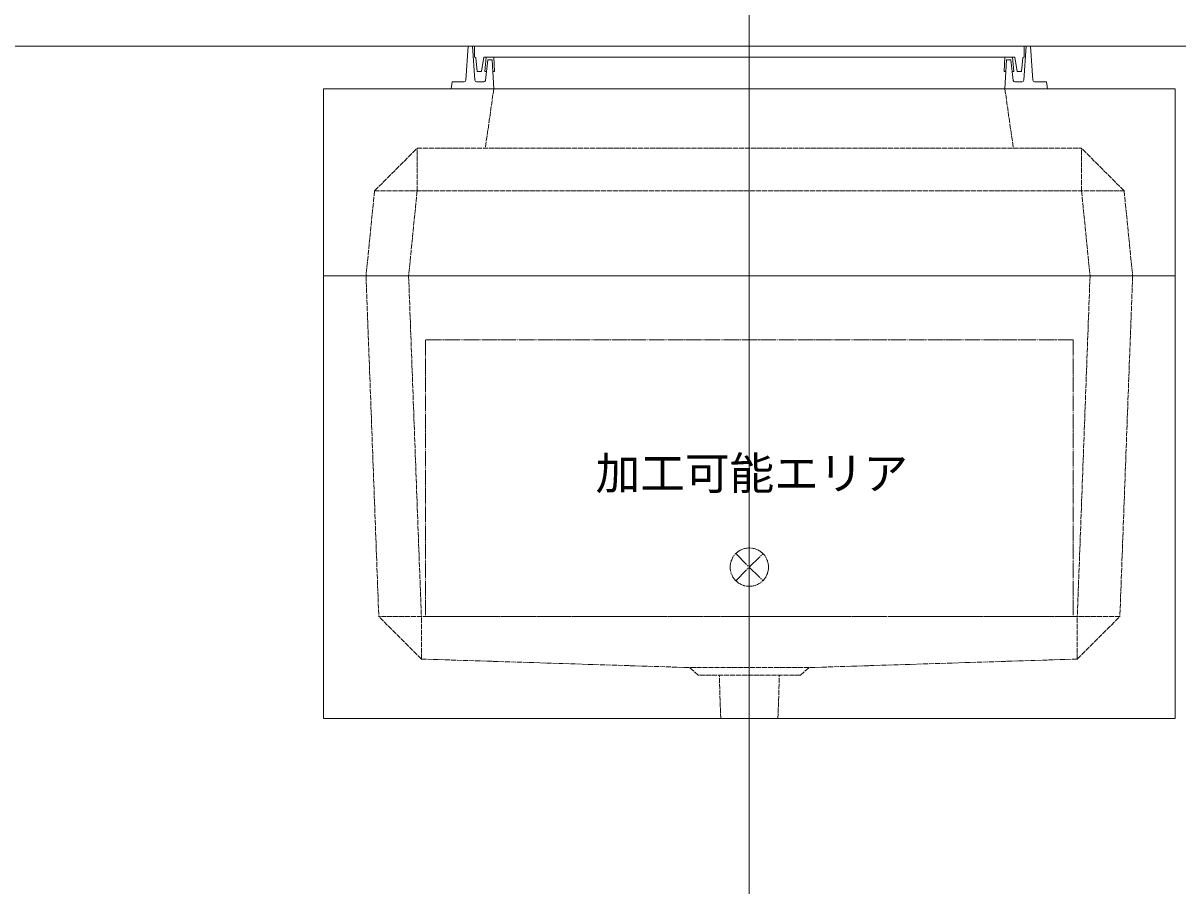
# Model space of a CAD drawing. Units: millimetres, scale not verified. Extents: x -2970 to 2970, y -2100 to 2100.
# Drawn here: x -883 to 473, y -1086 to -73 of the extents above; entities that cross this region are included whole.
import ezdxf
from ezdxf.enums import TextEntityAlignment as Align

# ---------------------------------------------------------------- set-up
doc = ezdxf.new("R2010")
doc.units = ezdxf.units.MM
doc.header["$LTSCALE"] = 20
doc.linetypes.add('LONG_DASHED1', pattern=[7, 6, -1])
doc.linetypes.add('LONG_DOUBLE_CHAIN', pattern=[21.8, 18, -1, 0.6, -0.6, 0.6, -1])
for name, color, linetype, lineweight in [('0-5_0', 134, 'Continuous', 9), ('0-7_D-STR-STR5', 1, 'LONG_DOUBLE_CHAIN', 9), ('0-8_D-STR', 7, 'LONG_DASHED1', 9), ('0-A_D-STR-STR4', 134, 'Continuous', 9)]:
    doc.layers.add(name, color=color, linetype=linetype, lineweight=lineweight)
doc.styles.add('ＭＳ ゴシック', font='')
doc.styles.get('ＭＳ ゴシック').set_extended_font_data('MS Gothic')

# ---------------------------------------------------------------- blocks, each defined once
blk = doc.blocks.new('A$C431D19D0')
at = {"layer": '0-8_D-STR'}
for p, q in [((-6000, 4400), (-6200, 3000)), ((6000, 4400), (6200, 3000)), ((-8800, 2000), (-7800, 3000)), ((-7800, 3000), (7800, 3000)), ((-7800, 2000), (-7800, 3000)), ((8800, 2000), (7800, 3000)), ((7800, 2000), (7800, 3000)), ((-8800, 2000), (-9000, 0)), ((-8800, 2000), (8800, 2000)), ((-7800, 2000), (-8000, 0)), ((7800, 2000), (8000, 0)), ((8800, 2000), (9000, 0))]:
    blk.add_line(p, q, dxfattribs=at)
at = {"layer": '0-8_D-STR', "linetype": 'Continuous'}
for p in [(10000, 4400), (-10000, 0)]:
    blk.add_line(p, (10000, 0), dxfattribs=at)
blk.add_lwpolyline([(-10000, 0), (-10000, 4400), (10000, 4400)], dxfattribs=at)
blk = doc.blocks.new('A$C284D0AE2')
at = {"layer": '0-A_D-STR-STR4'}
for p, q in [((-6600, 1000), (-6655.6, 197.2)), ((-6500, 1000), (-6600, 1000)), ((-6442.7, 197.2), (-6500, 1000)), ((-6450, 1000), (-6450, 740)), ((-6450, 740), (-6438.3, 740)), ((-6418.4, 721.8), (-6390, 400)), ((-6290, 400), (-6230, 740)), ((-6230, 740), (6230, 740)), ((-6180, 740), (-6212.4, 401.3)), ((-6140, 680), (-6195.9, 195.4)), ((-6000, 740), (-6180, 740)), ((-6040, 680), (-6140, 680)), ((-6000, 0), (-6040, 680)), ((-5983.5, 401.3), (-6000, 740)), ((6000, 740), (6180, 740)), ((6180, 740), (6212.4, 401.3)), ((-6390, 400), (-6290, 400)), ((-6212.4, 401.3), (-6172.2, 401.3)), ((-6023.6, 401.3), (-5983.5, 401.3)), ((6212.4, 401.3), (6172.2, 401.3)), ((-6980, 160), (-7000, 0)), ((-7000, 0), (7000, 0)), ((-6695.5, 160), (-6980, 160)), ((-6235.7, 160), (-6402.8, 160)), ((6235.7, 160), (6402.8, 160)), ((6695.5, 160), (6980, 160)), ((6980, 160), (7000, 0))]:
    blk.add_line(p, q, dxfattribs=at)
for points in [[(-6450, 1000), (6450, 1000), (6450, 740), (6438.3, 740)], [(6442.7, 197.2), (6500, 1000), (6600, 1000), (6655.6, 197.2)], [(6023.6, 401.3), (5983.5, 401.3), (6000, 740)], [(6000, 0), (6040, 680), (6140, 680), (6195.9, 195.4)], [(6418.4, 721.8), (6390, 400), (6290, 400), (6230, 740)]]:
    blk.add_lwpolyline(points, dxfattribs=at)
for centre, radius, start, end in [((-6438.3, 720), 20, 5.04245, 90), ((6438.3, 720), 20, 90, 174.95755), ((-6695.5, 200), 40, 270, 356.0372), ((-6402.8, 200), 40, 184.08562, 270), ((-6235.7, 200), 40, 270, 353.41806), ((6235.7, 200), 40, 186.58194, 270), ((6402.8, 200), 40, 270, 355.91438), ((6695.5, 200), 40, 183.9628, 270)]:
    blk.add_arc(centre, radius, start, end, dxfattribs=at)
blk = doc.blocks.new('A$C5E030ABE')
at = {"layer": '0-7_D-STR-STR5'}
for p, q in [((7600, -1500), (7600, -8000)), ((7600, -8000), (-7600, -8000))]:
    blk.add_line(p, q, dxfattribs=at)
blk.add_lwpolyline([(7600, -1500), (-7600, -1500), (-7600, -8000)], dxfattribs=at)
at = {"layer": '0-8_D-STR', "linetype": 'Continuous'}
for p, q in [((-10000, 0), (10000, 0)), ((-10000, -10400), (-10000, 0)), ((10000, -10400), (10000, 0)), ((-10000, -10400), (10000, -10400))]:
    blk.add_line(p, q, dxfattribs=at)
at = {"layer": '0-8_D-STR'}
for p, q in [((-9000, 0), (-8700, -8000)), ((-8000, 0), (-7700, -8000)), ((8000, 0), (7700, -8000)), ((9000, 0), (8700, -8000)), ((-7700, -9000), (-8700, -8000)), ((8700, -8000), (-8700, -8000)), ((-7700, -9000), (-7700, -8000)), ((7700, -9000), (8700, -8000)), ((7700, -9000), (7700, -8000)), ((-7700, -9000), (-1400, -9200)), ((-1200, -9380), (-1400, -9200)), ((1400, -9200), (-1400, -9200)), ((1200, -9380), (1400, -9200)), ((7700, -9000), (1400, -9200)), ((1200, -9380), (-1200, -9380)), ((-672.4, -10400), (-705, -9380)), ((672.4, -10400), (705, -9380))]:
    blk.add_line(p, q, dxfattribs=at)
blk = doc.blocks.new('A$C1C640AAB')
at = {"layer": '0-7_D-STR-STR5'}
for p, q in [((-318.2, -318.2), (318.2, 318.2)), ((-318.2, 318.2), (318.2, -318.2))]:
    blk.add_line(p, q, dxfattribs=at)
blk.add_circle((0, 0), 450, dxfattribs=at)
blk = doc.blocks.new('A$Cd51f97f8')
at = {"layer": '0-7_D-STR-STR5'}
blk.add_blockref('A$C1C640AAB', (0, -6840), dxfattribs=at)
at = {"layer": '0-8_D-STR'}
blk.add_blockref('A$C5E030ABE', (0, 0), dxfattribs=at)

msp = doc.modelspace()

# ---------------------------------------------------------------- linework, layer by layer
at = {"layer": '0-5_0'}
for p, q in [((-30, -1600), (-30, 1700)), ((-1030, -100), (2769.99, -100))]:
    msp.add_line(p, q, dxfattribs=at)

# ---------------------------------------------------------------- block references
at = {"layer": '0-8_D-STR', "xscale": 0.05, "yscale": 0.05}
for name in ['A$C431D19D0', 'A$Cd51f97f8']:
    msp.add_blockref(name, (-30, -370), dxfattribs=at)
at = {"layer": '0-A_D-STR-STR4', "xscale": 0.05, "yscale": 0.05}
msp.add_blockref('A$C284D0AE2', (-30, -150), dxfattribs=at)

# ---------------------------------------------------------------- texts
at = {"layer": '0-7_D-STR-STR5', "style": 'ＭＳ ゴシック'}
msp.add_text('加工可能エリア', height=38.42, dxfattribs=at).set_placement((-210.48, -632.45), align=Align.BOTTOM_LEFT)

doc.saveas('drawing.dxf')
